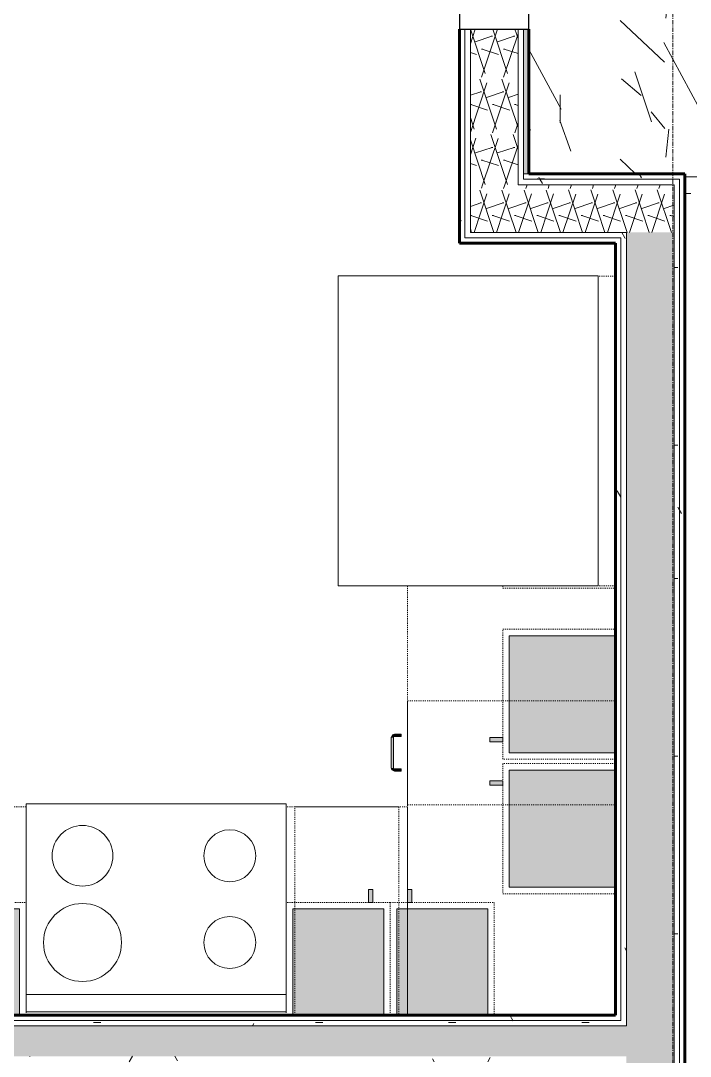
# Model space of a CAD drawing. Header units: inches. Extents: x -4169 to -1846, y 9706 to 12377.
# Drawn here: x -3556.5 to -3479.3, y 10548.4 to 10667.8 of the extents above; entities that cross this region are included whole.
import ezdxf

# ---------------------------------------------------------------- set-up
doc = ezdxf.new("R2010")
doc.units = ezdxf.units.IN
doc.header["$MEASUREMENT"] = 0
doc.linetypes.add('Dash', pattern=[0.25, 0.125, -0.125])
doc.linetypes.add('Grid Line 1_2_', pattern=[0.875, 0.5, -0.125, 0.125, -0.125])
for name, color, linetype, lineweight in [('0-1', 7, 'Continuous', 5), ('0-2', 7, 'Continuous', 18), ('A-CLNG', 13, 'Continuous', 18), ('A-CLNG-PATT-1', 35, 'Continuous', 18), ('A-DOOR', 31, 'Continuous', 18), ('A-DOOR-6', 31, 'Continuous', 30), ('A-DOOR-7', 31, 'Continuous', 9), ('A-DOOR-FRAM', 31, 'Continuous', 30), ('A-FLOR-2', 7, 'Continuous', 18), ('A-WALL', 113, 'Continuous', 18), ('A-WALL-PATT-4', 111, 'Continuous', 9), ('I-WALL', 2, 'Continuous', 18), ('I-WALL-3', 2, 'Continuous', 60), ('Q-CASE', 31, 'Continuous', 9), ('Q-CASE-1', 9, 'Continuous', 9), ('Q-CASE-3', 250, 'Continuous', 9), ('Q-CASE-4', 250, 'Dash', 9), ('Q-CASE-HDLN-1', 250, 'Dash', 9), ('Q-CASE-HDLN-2', 31, 'Continuous', 9), ('Q-SPCQ-1', 250, 'Continuous', 9), ('S-GRID-1', 1, 'Grid Line 1_2_', 9)]:
    doc.layers.add(name, color=color, linetype=linetype, lineweight=lineweight)
pattern_1 = [(0, (0, 0), (20.48, 5.12), [0.845, -14.515, 0.845, -14.515, -81.92]), (0, (0, 0), (20.48, 5.12), [-30.72, 0.845, -29.875, 0.845, -14.515, -35.84]), (0, (0, 0), (20.48, 5.12), [-76.8, 0.845, -9.395, 0.845, -24.755]), (120, (7.68, 2.56), (-14.67405, 15.1762003), [0.845, -14.515, 0.845, -14.515, -81.92]), (120, (7.68, 2.56), (-14.67405, 15.1762003), [-30.72, 0.845, -29.875, 0.845, -14.515, -35.84]), (120, (7.68, 2.56), (-14.67405, 15.1762003), [-76.8, 0.845, -9.395, 0.845, -24.755]), (240, (10.24, 12.8), (-5.80595, -20.2962003), [0.845, -14.515, 0.845, -14.515, -81.92]), (240, (10.24, 12.8), (-5.80595, -20.2962003), [-30.72, 0.845, -29.875, 0.845, -14.515, -35.84]), (240, (10.24, 12.8), (-5.80595, -20.2962003), [-76.8, 0.845, -9.395, 0.845, -24.755])]
pattern_2 = [(161.57, (0.32, 0.32), (-2.560496185, -0.000537386), [0, -18.214, 2.022, 0]), (18.43, (-0.32, 0.32), (-2.560496185, 0.000537386), [0, -18.214, 2.022, 0]), (108.43, (0.32, 0.32), (1.27922091, -6.400876726), [6.07, -14.166]), (71.57, (-0.32, 0.32), (1.27922091, 6.400876726), [6.07, -14.166])]

# ---------------------------------------------------------------- blocks, each defined once
blk = doc.blocks.new('Refrigerator_-_Side-by-Side_6047 - 36_ X 30_-1372843-ENLARGED RCP - 2ND FLOOR PLAN')
at = {"layer": 'Q-SPCQ-1'}
for p, q in [((-17.88, 15.58), (17.87, 15.58)), ((-17.88, -14.42), (-17.88, 15.58)), ((17.87, 15.58), (17.87, -14.42)), ((17.87, -14.42), (-17.88, -14.42))]:
    blk.add_line(p, q, dxfattribs=at)
blk = doc.blocks.new('Range - 24_ x 30_-2322588-ENLARGED RCP - 2ND FLOOR PLAN')
at = {"layer": 'Q-SPCQ-1'}
for p, q in [((0, 0), (30, 0)), ((0, -24), (0, 0)), ((30, 0), (30, -24)), ((0, -22), (30, -22)), ((30, -24), (0, -24))]:
    blk.add_line(p, q, dxfattribs=at)
for centre, radius, start, end in [((6.5, -6), 3.5, 360, 180), ((23.5, -6), 3, 0, 180), ((6.5, -6), 3.5, 180, 0), ((23.5, -6), 3, 180, 0), ((6.5, -16), 4.5, 0, 180), ((23.5, -16), 3, 360, 180), ((6.5, -16), 4.5, 180, 0), ((23.5, -16), 3, 180, 0)]:
    blk.add_arc(centre, radius, start, end, dxfattribs=at)
blk = doc.blocks.new('OD_CW_Countertop - OD_CW_Countertop-2386852-ENLARGED RCP - 2ND FLOOR PLAN')
at = {"layer": 'Q-CASE-HDLN-1'}
for p, q in [((0.74, 24), (0.74, 0)), ((70.36, 0), (70.36, 24)), ((0.74, 0), (14.74, 0)), ((44.74, 0), (47.24, 0)), ((68.86, 0), (70.36, 0))]:
    blk.add_line(p, q, dxfattribs=at)
blk = doc.blocks.new('OD_CW_Countertop - OD_CW_Countertop-2483628-ENLARGED RCP - 2ND FLOOR PLAN')
at = {"layer": 'Q-CASE-HDLN-1'}
for p, q in [((0.74, 24), (0.74, 22)), ((0.74, 0), (50.24, 0))]:
    blk.add_line(p, q, dxfattribs=at)
blk = doc.blocks.new('300 Series Wall Hung Cabinet_301 - 15_-2216209-ENLARGED RCP - 2ND FLOOR PLAN')
at = {"layer": 'Q-CASE-1'}
for points in [[(-6.75, -0.19), (-6.75, -12.44), (6.75, -12.44), (6.75, -0.19)], [(-5.5, -13.19), (-5.5, -14.69), (-5.01, -14.69), (-5.01, -13.19)]]:
    blk.add_hatch(color=256, dxfattribs=at).paths.add_polyline_path(points, flags=0)
at = {"layer": 'Q-CASE-3'}
for p, q in [((-6.75, -12.44), (-6.75, -0.19)), ((6.75, -0.19), (6.75, -12.44)), ((6.75, -12.44), (-6.75, -12.44)), ((-5.01, -13.19), (-5.5, -13.19)), ((-5.5, -13.19), (-5.5, -14.69)), ((-5.01, -14.69), (-5.01, -13.19)), ((-5.5, -14.69), (-5.01, -14.69))]:
    blk.add_line(p, q, dxfattribs=at)
at = {"layer": 'Q-CASE-4'}
for p, q in [((-7.5, -0.19), (-7.5, -13.19)), ((7.5, -13.19), (7.5, -0.19)), ((-7.5, -13.19), (7.5, -13.19))]:
    blk.add_line(p, q, dxfattribs=at)
blk = doc.blocks.new('300 Series Wall Hung Cabinet_301 - 15_-2215564-ENLARGED RCP - 2ND FLOOR PLAN')
at = {"layer": 'Q-CASE-1'}
for points in [[(-5.01, 13.19), (-5.01, 14.69), (-5.5, 14.69), (-5.5, 13.19)], [(6.75, 0.19), (6.75, 12.44), (-6.75, 12.44), (-6.75, 0.19)]]:
    blk.add_hatch(color=256, dxfattribs=at).paths.add_polyline_path(points, flags=0)
at = {"layer": 'Q-CASE-3'}
for p, q in [((-5.01, 14.69), (-5.5, 14.69)), ((-5.5, 14.69), (-5.5, 13.19)), ((-5.01, 13.19), (-5.01, 14.69)), ((-5.5, 13.19), (-5.01, 13.19)), ((-6.75, 0.19), (-6.75, 12.44)), ((-6.75, 12.44), (6.75, 12.44)), ((6.75, 12.44), (6.75, 0.19))]:
    blk.add_line(p, q, dxfattribs=at)
at = {"layer": 'Q-CASE-4'}
for p, q in [((-7.5, 0.19), (-7.5, 13.19)), ((-7.5, 13.19), (7.5, 13.19)), ((7.5, 13.19), (7.5, 0.19))]:
    blk.add_line(p, q, dxfattribs=at)
blk = doc.blocks.new('300 Series Wall Hung Cabinet_302 - 18_ x 36_-2362919-ENLARGED RCP - 2ND FLOOR PLAN')
at = {"layer": 'Q-CASE-4'}
for p, q in [((-18, -0.19), (-18, -2.19)), ((18, -13.19), (18, -0.19)), ((17.72, -13.19), (18, -13.19))]:
    blk.add_line(p, q, dxfattribs=at)
blk = doc.blocks.new('Base Cabinet-Single Door - 12_-2208689-ENLARGED RCP - 2ND FLOOR PLAN')
at = {"layer": 'Q-CASE-4'}
for p, q in [((-5.26, -24), (-5.26, 0)), ((-5.26, 0), (6.74, 0)), ((6.74, 0), (6.74, -24)), ((6.74, -24), (-5.26, -24))]:
    blk.add_line(p, q, dxfattribs=at)
blk = doc.blocks.new('300 Series Wall Hung Cabinet_301 - 12_-V12-ENLARGED RCP - 2ND FLOOR PLAN')
at = {"layer": 'Q-CASE-1'}
for points in [[(5.25, -0.56), (5.25, -0.19), (-5.25, -0.19), (-5.25, -12.44), (5.25, -12.44), (5.25, -4.79)], [(-3.51, -13.19), (-4, -13.19), (-4, -14.69), (-3.51, -14.69)]]:
    blk.add_hatch(color=256, dxfattribs=at).paths.add_polyline_path(points, flags=0)
at = {"layer": 'Q-CASE-3'}
for p, q in [((-5.25, -12.44), (-5.25, -0.19)), ((5.25, -0.19), (5.25, -12.44)), ((5.25, -12.44), (-5.25, -12.44)), ((-3.51, -13.19), (-4, -13.19)), ((-4, -13.19), (-4, -14.69)), ((-3.51, -14.69), (-3.51, -13.19)), ((-4, -14.69), (-3.51, -14.69))]:
    blk.add_line(p, q, dxfattribs=at)
at = {"layer": 'Q-CASE-4'}
for p, q in [((-6, -0.19), (-6, -13.19)), ((6, -0.56), (6, -0.19)), ((-6, -13.19), (6, -13.19))]:
    blk.add_line(p, q, dxfattribs=at)
blk = doc.blocks.new('300 Series Wall Hung Cabinet_301 - 12_-V13-ENLARGED RCP - 2ND FLOOR PLAN')
at = {"layer": 'Q-CASE-1'}
for points in [[(-4, 13.19), (-3.51, 13.19), (-3.51, 14.69), (-4, 14.69)], [(-5.25, 0.19), (5.25, 0.19), (5.25, 12.44), (-5.25, 12.44), (-5.25, 0.56)]]:
    blk.add_hatch(color=256, dxfattribs=at).paths.add_polyline_path(points, flags=0)
at = {"layer": 'Q-CASE-3'}
for p, q in [((-3.51, 14.69), (-4, 14.69)), ((-4, 14.69), (-4, 13.19)), ((-3.51, 13.19), (-3.51, 14.69)), ((-4, 13.19), (-3.51, 13.19)), ((-5.25, 0.19), (-5.25, 12.44)), ((-5.25, 12.44), (5.25, 12.44)), ((5.25, 12.44), (5.25, 0.19))]:
    blk.add_line(p, q, dxfattribs=at)
at = {"layer": 'Q-CASE-4'}
for p, q in [((-6, 0.19), (-6, 13.19)), ((-6, 13.19), (6, 13.19)), ((6, 13.19), (6, 0.19))]:
    blk.add_line(p, q, dxfattribs=at)
blk = doc.blocks.new('300 Series Wall Hung Cabinet_301 - 18_-V14-ENLARGED RCP - 2ND FLOOR PLAN')
at = {"layer": 'Q-CASE-1'}
blk.add_hatch(color=256, dxfattribs=at).paths.add_polyline_path([(-8.25, 0.19), (8.25, 0.19), (8.25, 12.44), (6, 12.44), (6, 2.19), (-8.25, 2.19)], flags=0)
at = {"layer": 'Q-CASE-3'}
for p, q in [((6, 12.44), (8.25, 12.44)), ((8.25, 12.44), (8.25, 0.19)), ((-8.25, 0.19), (-8.25, 2.19))]:
    blk.add_line(p, q, dxfattribs=at)
at = {"layer": 'Q-CASE-4'}
for p, q in [((6, 13.19), (9, 13.19)), ((-9, 0.19), (-9, 2.19)), ((9, 0.56), (9, 0.19))]:
    blk.add_line(p, q, dxfattribs=at)
blk = doc.blocks.new('Drawer_Base_Cabinet_3_drawer_12205 - 12_-V20-ENLARGED RCP - 2ND FLOOR PLAN')
at = {"layer": 'Q-CASE'}
for points in [[(-1.14, -24.75), (-1.38, -24.75), (-1.37, -25.5), (-1.14, -25.5)], [(2.86, -24.75), (2.62, -24.75), (2.63, -25.5), (2.86, -25.5), (2.86, -25.32)], [(-1.01, -25.72), (-1.03, -25.64), (-1.2, -25.5), (-1.35, -25.5), (-1.31, -25.69), (-1.28, -25.77), (-1.12, -25.83), (-1.01, -25.81), (-1.01, -25.75)], [(2.49, -25.88), (2.49, -25.63), (-1.01, -25.64), (-1.01, -25.88), (0.75, -25.88)], [(2.83, -25.5), (2.65, -25.5), (2.49, -25.69), (2.49, -25.84), (2.64, -25.81), (2.76, -25.75), (2.82, -25.61)]]:
    blk.add_hatch(color=256, dxfattribs=at).paths.add_polyline_path(points, flags=0)
at = {"layer": 'Q-CASE-HDLN-1'}
for p, q in [((6.74, 0), (-5.26, 0)), ((-5.26, -24), (-5.26, 0)), ((6.74, -24), (6.74, 0)), ((6.74, -24), (-5.26, -24))]:
    blk.add_line(p, q, dxfattribs=at)
at = {"layer": 'Q-CASE-HDLN-2'}
for p, q in [((-1.39, -25.5), (-1.39, -24.75)), ((-1.39, -24.75), (-1.38, -24.75)), ((-1.14, -24.75), (-1.39, -24.75)), ((-1.39, -25.5), (-1.39, -24.75)), ((-1.39, -24.75), (-1.38, -24.75)), ((-1.38, -24.75), (-1.39, -24.75)), ((-1.39, -25.5), (-1.39, -24.75)), ((-1.39, -24.75), (-1.38, -24.75)), ((-1.38, -24.75), (-1.39, -24.75)), ((-1.14, -24.75), (-1.14, -25.5)), ((-1.14, -24.75), (-1.14, -24.75)), ((-1.14, -24.75), (-1.14, -25.5)), ((-1.14, -24.75), (-1.14, -24.75)), ((-1.14, -24.75), (-1.14, -24.75)), ((-1.14, -24.75), (-1.14, -25.5)), ((-1.14, -24.75), (-1.14, -24.75)), ((-1.14, -24.75), (-1.14, -24.75)), ((2.61, -25.5), (2.61, -24.75)), ((2.86, -24.75), (2.61, -24.75)), ((2.61, -24.75), (2.62, -24.75)), ((2.61, -25.5), (2.61, -24.75)), ((2.62, -24.75), (2.61, -24.75)), ((2.61, -24.75), (2.62, -24.75)), ((2.61, -25.5), (2.61, -24.75)), ((2.62, -24.75), (2.61, -24.75)), ((2.61, -24.75), (2.62, -24.75)), ((2.86, -24.75), (2.86, -25.5)), ((2.86, -24.75), (2.86, -24.75)), ((2.86, -24.75), (2.86, -25.5)), ((2.86, -24.75), (2.86, -24.75)), ((2.86, -24.75), (2.86, -24.75)), ((2.86, -24.75), (2.86, -25.5)), ((2.86, -24.75), (2.86, -24.75)), ((2.86, -24.75), (2.86, -24.75)), ((-1.31, -25.72), (-1.39, -25.5)), ((-1.31, -25.72), (-1.39, -25.5)), ((-1.14, -25.5), (-1.12, -25.54)), ((-1.14, -25.5), (-1.12, -25.54)), ((-1.01, -25.88), (-1.1, -25.83)), ((-1.01, -25.88), (-1.1, -25.83)), ((-1.01, -25.63), (2.49, -25.63)), ((2.49, -25.88), (-1.01, -25.88)), ((2.49, -25.63), (2.52, -25.6)), ((2.49, -25.63), (2.52, -25.6)), ((2.71, -25.8), (2.49, -25.88)), ((2.71, -25.8), (2.49, -25.88)), ((2.86, -25.5), (2.82, -25.59)), ((2.86, -25.5), (2.82, -25.59))]:
    blk.add_line(p, q, dxfattribs=at)
at = {"layer": 'Q-CASE-HDLN-2', "flags": 128}
for points in [[(-1.01, -25.88), (-1.31, -25.72), (-1.39, -25.5)], [(-1.14, -25.5), (-1.08, -25.61), (-1.01, -25.63)], [(2.86, -25.5), (2.71, -25.8), (2.49, -25.88)], [(2.49, -25.63), (2.59, -25.57), (2.61, -25.5)]]:
    blk.add_lwpolyline(points, dxfattribs=at)
blk = doc.blocks.new('CTR - 1st Phase - Unit Layouts_rvt-1-ENLARGED RCP - 2ND FLOOR PLAN')
at = {"layer": '0-2'}
for name, p, rotation in [('Refrigerator_-_Side-by-Side_6047 - 36_ X 30_-1372843-ENLARGED RCP - 2ND FLOOR PLAN', (-3504.35, 10620.56), 89.99999999999746), ('300 Series Wall Hung Cabinet_302 - 18_ x 36_-2362919-ENLARGED RCP - 2ND FLOOR PLAN', (-3487.74, 10620.41), 269.9999999999677), ('OD_CW_Countertop - OD_CW_Countertop-2483628-ENLARGED RCP - 2ND FLOOR PLAN', (-3511.92, 10603.43), 270.0000000000001), ('300 Series Wall Hung Cabinet_301 - 15_-2215564-ENLARGED RCP - 2ND FLOOR PLAN', (-3487.74, 10590.19), 89.99999999996766), ('Drawer_Base_Cabinet_3_drawer_12205 - 12_-V20-ENLARGED RCP - 2ND FLOOR PLAN', (-3487.92, 10584.18), 269.9999999999675), ('300 Series Wall Hung Cabinet_301 - 15_-2216209-ENLARGED RCP - 2ND FLOOR PLAN', (-3487.74, 10574.69), 269.9999999999677), ('OD_CW_Countertop - OD_CW_Countertop-2386852-ENLARGED RCP - 2ND FLOOR PLAN', (-3511.19, 10577.19), 180), ('Base Cabinet-Single Door - 12_-2208689-ENLARGED RCP - 2ND FLOOR PLAN', (-3518.19, 10553.19), 180), ('300 Series Wall Hung Cabinet_301 - 12_-V12-ENLARGED RCP - 2ND FLOOR PLAN', (-3519.92, 10553), 180)]:
    blk.add_blockref(name, p, dxfattribs=dict(at, rotation=rotation))
for name, p in [('Range - 24_ x 30_-2322588-ENLARGED RCP - 2ND FLOOR PLAN', (-3555.92, 10577.56)), ('300 Series Wall Hung Cabinet_301 - 12_-V13-ENLARGED RCP - 2ND FLOOR PLAN', (-3507.92, 10553)), ('300 Series Wall Hung Cabinet_301 - 18_-V14-ENLARGED RCP - 2ND FLOOR PLAN', (-3564.92, 10553))]:
    blk.add_blockref(name, p, dxfattribs=at)
blk = doc.blocks.new('CTR - 1st Phase - Shell_rvt-1-ENLARGED RCP - 2ND FLOOR PLAN')
at = {"layer": 'A-FLOR-2'}
blk.add_line((-3479.22, 10647.94), (-3479.92, 10647.94), dxfattribs=at)
at = {"layer": 'S-GRID-1'}
blk.add_line((-3481.32, 9836.18), (-3481.32, 12344.54), dxfattribs=at)
blk = doc.blocks.new('HOLLOW METAL - UNIT DOOR-2125826-ENLARGED RCP - 2ND FLOOR PLAN')
at = {"layer": 'A-DOOR-6'}
for p, q in [((18, 40.25), (16.25, 40.25)), ((16.25, 40.25), (16.25, 4.25)), ((18, 4.25), (18, 40.25)), ((16.25, 4.25), (18, 4.25))]:
    blk.add_line(p, q, dxfattribs=at)
at = {"layer": 'A-DOOR-7'}
blk.add_arc((18, 4.25), 36, 90, 180, dxfattribs=at)
at = {"layer": 'A-DOOR-FRAM'}
for p, q in [((-18, 4.25), (-20, 4.25)), ((-20, 4.25), (-20, -3.75)), ((-18, 2.3125), (-18, 4.25)), ((18, 4.25), (18, 2.3125)), ((20, 4.25), (18, 4.25)), ((20, -3.75), (20, 4.25)), ((-17.375, 2.3125), (-18, 2.3125)), ((-17.375, -1.8125), (-17.375, 2.3125)), ((18, 2.3125), (17.375, 2.3125)), ((17.375, 2.3125), (17.375, -1.8125)), ((-18, -3.75), (-18, -1.8125)), ((-18, -1.8125), (-17.375, -1.8125)), ((17.375, -1.8125), (18, -1.8125)), ((18, -1.8125), (18, -3.75)), ((-20, -3.75), (-18, -3.75)), ((18, -3.75), (20, -3.75))]:
    blk.add_line(p, q, dxfattribs=at)

msp = doc.modelspace()

# ---------------------------------------------------------------- hatches: boundary and pattern name
at = {"layer": 'A-CLNG-PATT-1'}
h = msp.add_hatch(dxfattribs=at)
h.set_pattern_fill('FP_53', color=256, style=0, pattern_type=2)
h.set_pattern_definition([(108.435, (4.16, 0), (-16.000521, 32.0003383), [6.072, -44.525]), (139.399, (2.24, 5.76), (-96.00016541, 79.9998798), [2.95, -144.562]), (136.848, (16, 7.68), (-240.00202852, 223.9982064), [7.018, -343.889]), (109.983, (10.88, 12.48), (-47.99971113, 127.99986808), [3.746, -183.53]), (90, (9.6, 0), (-16, 16), [3.2, -12.8]), (118.443, (9.6, 3.2), (112.0002199, -207.99937941), [8.734, -427.981]), (84.289, (5.44, 10.88), (-16.00092206, -143.99947947), [3.216, -157.582]), (129.806, (5.76, 14.08), (64.00060153, -80.0001644), [2.499, -122.465])])
h.paths.add_polyline_path([(-3479.22, 10649.86), (-3435.32, 10649.86), (-3435.32, 10668.81), (-3497.92, 10668.81), (-3497.92, 10650.19), (-3479.92, 10650.19), (-3479.92, 10649.86)], flags=0)
h.paths.add_polyline_path([(-3464.18, 10669.06), (-3435.32, 10669.06), (-3435.32, 10707.21), (-3497.92, 10707.21), (-3497.92, 10669.06), (-3471.48, 10669.06)], flags=0)
h.paths.add_polyline_path([(-3435.32, 10707.46), (-3435.32, 10726.41), (-3478.3, 10726.41), (-3478.3, 10707.46), (-3447.3, 10707.46)], flags=0)
at = {"layer": 'A-WALL-PATT-4'}
h = msp.add_hatch(dxfattribs=at)
h.set_pattern_fill('FP_1', color=256, style=0, pattern_type=2)
h.set_pattern_definition(pattern_1)
h.paths.add_polyline_path([(-3505.92, 10642.81), (-3505.3, 10642.81), (-3505.3, 10666.89), (-3505.92, 10666.89), (-3505.92, 10642.84)], flags=0)
h.paths.add_polyline_path([(-3505.92, 10706.89), (-3505.3, 10706.89), (-3505.3, 10711.41), (-3505.92, 10711.41), (-3505.92, 10708.16)], flags=0)
h = msp.add_hatch(dxfattribs=at)
h.set_pattern_fill('FP_4', color=256, style=0, pattern_type=2)
h.set_pattern_definition(pattern_2)
h.paths.add_polyline_path([(-3504.67, 10648.94), (-3499.17, 10648.94), (-3499.17, 10666.89), (-3504.67, 10666.89), (-3504.67, 10649.56)], flags=0)
h.paths.add_polyline_path([(-3499.86, 10706.89), (-3499.17, 10706.89), (-3499.17, 10709.41), (-3504.67, 10709.41), (-3504.67, 10706.89), (-3501.11, 10706.89)], flags=0)
h = msp.add_hatch(dxfattribs=at)
h.set_pattern_fill('FP_1', color=256, style=0, pattern_type=2)
h.set_pattern_definition(pattern_1)
h.paths.add_polyline_path([(-3498.55, 10649.56), (-3479.92, 10649.56), (-3479.92, 10650.19), (-3498.55, 10650.19), (-3498.55, 10649.86)], flags=0)
h = msp.add_hatch(dxfattribs=at)
h.set_pattern_fill('FP_4', color=256, style=0, pattern_type=2)
h.set_pattern_definition(pattern_2)
h.paths.add_polyline_path([(-3498.76, 10643.44), (-3481.17, 10643.44), (-3481.19, 10648.94), (-3504.67, 10648.94), (-3504.67, 10643.44), (-3499.17, 10643.44)], flags=0)
h = msp.add_hatch(dxfattribs=at)
h.set_pattern_fill('FP_1', color=256, style=0, pattern_type=2)
h.set_pattern_definition(pattern_1)
h.paths.add_polyline_path([(-3481.07, 10648.94), (-3480.55, 10648.94), (-3480.55, 10649.56), (-3499.17, 10649.56), (-3499.17, 10648.94), (-3481.17, 10648.94)], flags=0)
h = msp.add_hatch(dxfattribs=at)
h.set_pattern_fill('FP_1', color=256, style=0, pattern_type=2)
h.set_pattern_definition(pattern_1)
h.paths.add_polyline_path([(-3481.17, 10412.04), (-3480.55, 10412.04), (-3480.55, 10648.94), (-3481.17, 10648.94), (-3481.17, 10414.04)], flags=0)
h = msp.add_hatch(dxfattribs=at)
h.set_pattern_fill('FP_1', color=256, style=0, pattern_type=2)
h.set_pattern_definition(pattern_1)
h.paths.add_polyline_path([(-3479.92, 10411.41), (-3479.92, 10649.56), (-3480.55, 10649.56), (-3480.55, 10411.41), (-3480.09, 10411.41)], flags=0)
h = msp.add_hatch(dxfattribs=at)
h.set_pattern_fill('FP_1', color=256, style=0, pattern_type=2)
h.set_pattern_definition(pattern_1)
h.paths.add_polyline_path([(-3487.92, 10642.81), (-3486.67, 10642.81), (-3486.67, 10643.44), (-3505.3, 10643.44), (-3505.3, 10642.81), (-3489.92, 10642.81)], flags=0)
h = msp.add_hatch(dxfattribs=at)
h.set_pattern_fill('FP_4', color=256, style=0, pattern_type=2)
h.set_pattern_definition(pattern_2)
h.paths.add_polyline_path([(-3481.59, 10417.54), (-3481.17, 10417.54), (-3481.18, 10643.44), (-3486.67, 10643.44), (-3486.67, 10499.69), (-3483.97, 10499.69), (-3483.97, 10479.74), (-3486.67, 10479.74), (-3486.67, 10417.54)], flags=0)
h = msp.add_hatch(dxfattribs=at)
h.set_pattern_fill('FP_1', color=256, style=0, pattern_type=2)
h.set_pattern_definition(pattern_1)
h.paths.add_polyline_path([(-3487.3, 10418.79), (-3487.3, 10479.74), (-3487.92, 10479.74), (-3487.92, 10418.79)], flags=0)
h.paths.add_polyline_path([(-3487.92, 10499.69), (-3487.3, 10499.69), (-3487.3, 10547.81), (-3487.92, 10547.81), (-3487.92, 10500.88)], flags=0)
h.paths.add_polyline_path([(-3487.3, 10552.56), (-3487.3, 10642.19), (-3487.92, 10642.19), (-3487.92, 10552.56)], flags=0)
h = msp.add_hatch(dxfattribs=at)
h.set_pattern_fill('FP_1', color=256, style=0, pattern_type=2)
h.set_pattern_definition(pattern_1)
h.paths.add_polyline_path([(-3486.67, 10418.16), (-3486.67, 10479.74), (-3487.3, 10479.74), (-3487.3, 10418.16)], flags=0)
h.paths.add_polyline_path([(-3487.3, 10499.69), (-3486.67, 10499.69), (-3486.67, 10548.44), (-3487.3, 10548.44), (-3487.3, 10505.74)], flags=0)
h.paths.add_polyline_path([(-3486.67, 10551.94), (-3486.67, 10642.81), (-3487.3, 10642.81), (-3487.3, 10551.94)], flags=0)
h = msp.add_hatch(dxfattribs=at)
h.set_pattern_fill('FP_1', color=256, style=0, pattern_type=2)
h.set_pattern_definition(pattern_1)
h.paths.add_polyline_path([(-3709.9, 10552.56), (-3610.3, 10552.56), (-3610.3, 10553.19), (-3852.47, 10553.19), (-3852.47, 10552.56), (-3727.29, 10552.56)], flags=0)
h.paths.add_polyline_path([(-3487.92, 10552.56), (-3487.92, 10553.19), (-3605.55, 10553.19), (-3605.55, 10552.56), (-3491.85, 10552.56)], flags=0)
h = msp.add_hatch(dxfattribs=at)
h.set_pattern_fill('FP_1', color=256, style=0, pattern_type=2)
h.set_pattern_definition(pattern_1)
h.paths.add_polyline_path([(-3487.92, 10551.94), (-3487.3, 10551.94), (-3487.3, 10552.56), (-3852.47, 10552.56), (-3852.47, 10551.94), (-3491.8, 10551.94)], flags=0)
h = msp.add_hatch(dxfattribs=at)
h.set_pattern_fill('FP_4', color=256, style=0, pattern_type=2)
h.set_pattern_definition(pattern_2)
h.paths.add_polyline_path([(-3497.95, 10548.44), (-3486.67, 10548.44), (-3486.67, 10551.94), (-3852.47, 10551.94), (-3852.47, 10548.44), (-3499.17, 10548.44)], flags=0)
h = msp.add_hatch(dxfattribs=at)
h.set_pattern_fill('FP_1', color=256, style=0, pattern_type=2)
h.set_pattern_definition(pattern_1)
h.paths.add_polyline_path([(-3487.92, 10547.81), (-3487.3, 10547.81), (-3487.3, 10548.44), (-3852.47, 10548.44), (-3852.47, 10547.81), (-3680.87, 10547.81), (-3680.87, 10548.04), (-3677.37, 10548.04), (-3677.37, 10547.81), (-3551.36, 10547.81), (-3551.36, 10548.04), (-3547.86, 10548.04), (-3547.86, 10547.81), (-3491.49, 10547.81)], flags=0)
at = {"layer": 'I-WALL'}
h = msp.add_hatch(color=256, dxfattribs=at)
h.paths.add_polyline_path([(-3498.55, 10650.19), (-3497.92, 10650.19), (-3497.95, 10666.89), (-3498.55, 10666.89), (-3498.55, 10651.3)], flags=0)
h.paths.add_polyline_path([(-3498.55, 10706.89), (-3497.92, 10706.89), (-3497.95, 10708.16), (-3498.55, 10708.16), (-3498.55, 10706.98)], flags=0)

# ---------------------------------------------------------------- linework, layer by layer
at = {"layer": 'A-CLNG'}
msp.add_line((-3435.32, 10649.86), (-3479.92, 10649.86), dxfattribs=at)
at = {"layer": 'A-WALL'}
for p, q in [((-3505.3, 10642.81), (-3505.3, 10666.89)), ((-3504.67, 10643.44), (-3504.67, 10666.89)), ((-3499.17, 10648.94), (-3499.17, 10666.89)), ((-3498.55, 10649.56), (-3498.55, 10666.89)), ((-3497.92, 10650.19), (-3498.55, 10650.19)), ((-3499.17, 10648.94), (-3481.17, 10648.94)), ((-3498.55, 10649.56), (-3480.55, 10649.56)), ((-3481.17, 10648.94), (-3481.17, 10412.04)), ((-3480.55, 10649.56), (-3480.55, 10411.41)), ((-3504.67, 10643.44), (-3486.67, 10643.44)), ((-3486.67, 10643.44), (-3486.67, 10551.94)), ((-3505.3, 10642.81), (-3487.3, 10642.81)), ((-3487.3, 10642.81), (-3487.3, 10552.56)), ((-3852.47, 10552.56), (-3487.3, 10552.56)), ((-3852.47, 10551.94), (-3486.67, 10551.94))]:
    msp.add_line(p, q, dxfattribs=at)
at = {"layer": 'I-WALL-3'}
for p, q in [((-3505.92, 10642.19), (-3505.92, 10666.89)), ((-3497.92, 10666.89), (-3497.92, 10650.19)), ((-3497.92, 10650.19), (-3479.92, 10650.19)), ((-3479.92, 10650.19), (-3479.92, 10410.79)), ((-3487.92, 10642.19), (-3505.92, 10642.19)), ((-3487.92, 10553.19), (-3487.92, 10642.19)), ((-3728.41, 10553.19), (-3487.92, 10553.19))]:
    msp.add_line(p, q, dxfattribs=at)

# ---------------------------------------------------------------- block references
at = {"layer": '0-1'}
for name in ['CTR - 1st Phase - Shell_rvt-1-ENLARGED RCP - 2ND FLOOR PLAN', 'CTR - 1st Phase - Unit Layouts_rvt-1-ENLARGED RCP - 2ND FLOOR PLAN']:
    msp.add_blockref(name, (0, 0), dxfattribs=at)
at = {"layer": 'A-DOOR', "rotation": 89.99999999999432}
msp.add_blockref('HOLLOW METAL - UNIT DOOR-2125826-ENLARGED RCP - 2ND FLOOR PLAN', (-3501.67, 10686.89), dxfattribs=at)

doc.saveas('drawing.dxf')
